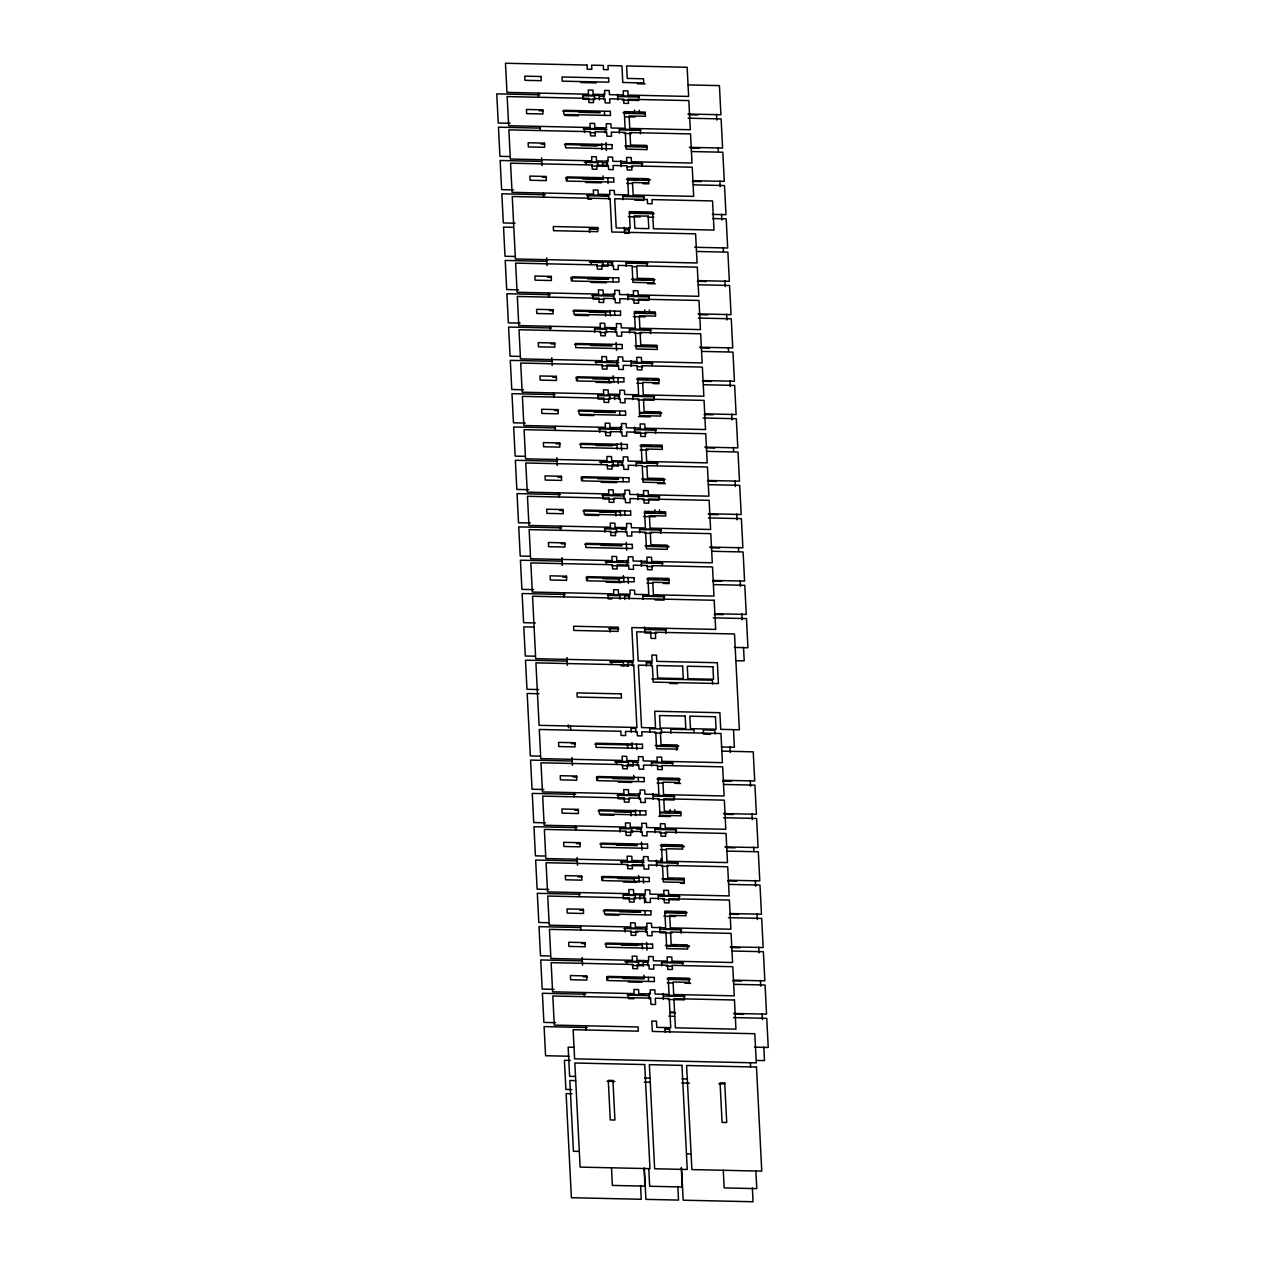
<?xml version="1.0" encoding="UTF-8"?>
<svg xmlns="http://www.w3.org/2000/svg" width="1265" height="1265" viewBox="0 0 1265 1265"><rect width="100%" height="100%" fill="white"/><g stroke="black" fill="none" stroke-linecap="round" stroke-linejoin="round"><path stroke-width="1.5" d="M580.746 82.525L596.368 82.873M637.26 83.775L645.087 83.949M688.128 84.913L719.421 85.609L720.908 114.751L687.907 114.024M598.962 95.413L582.659 95.049L582.865 99.208L594.297 99.461M622.238 95.919L638.54 96.282L638.762 100.457L622.459 100.093M539.807 94.812L496.766 93.863L498.252 123.005L510.08 123.274M582.849 95.776L594.582 96.029L594.771 99.603M604.48 96.251L599.246 96.14L599.436 99.84M617.873 96.551L639.394 97.026M539.238 110.719L543.159 110.798M562.688 111.241L599.8 112.063M623.092 112.585L634.73 112.838L634.587 110.071M645.213 113.075L639.394 112.949L639.252 110.166M579.133 112.332L600.084 112.791M624.088 113.328L645.245 113.803M688.856 114.767L697.901 114.973M564.854 115.447L578.516 115.748M625.242 116.791L634.951 116.997M688.128 118.183L721.113 118.91L722.6 148.068L689.346 147.325M539.902 128.097L498.457 127.18L499.928 156.322L509.716 156.544M583.323 129.062L607.01 129.583M619.565 129.868L641.086 130.342M589.98 132.635L595.42 132.762M624.151 133.394L631.393 133.568M540.93 144.036L544.836 144.115M564.38 144.542L601.492 145.38M624.784 145.886L646.304 146.376M580.809 145.633L597.112 145.997M625.78 146.645L646.937 147.104M690.532 148.084L699.592 148.274M691.512 151.531L722.805 152.227L724.292 181.369L693.236 180.689M602.33 162.031L586.027 161.667L586.169 164.45M625.622 162.553L641.924 162.916L642.067 165.683M541.23 161.398L500.149 160.481L501.62 189.624L513.464 189.892M584.272 162.347L597.966 162.663L598.139 166.221M607.864 162.885L602.614 162.758L602.804 166.458M621.257 163.169L642.778 163.659M591.672 165.952L607.2 166.3L606.9 160.386M626.902 166.727L632.611 166.869M542.622 177.337L546.527 177.432M566.072 177.859L603.184 178.681L603.041 175.914M626.475 179.203L638.113 179.456M642.778 179.567L650.542 179.741M582.501 178.95L603.468 179.409M627.472 179.946L648.629 180.421M692.224 181.385L701.284 181.591M585.806 182.46L601.444 182.808M626.681 183.362L632.5 183.504M642.984 183.725L648.803 183.852M693.441 184.848L724.497 185.544L725.984 214.686L712.29 214.386M545.262 194.763L501.841 193.798L503.312 222.94L515.061 223.209M586.707 195.68L608.418 196.17M622.949 196.486L644.47 196.96M591.561 199.222L587.94 199.143L587.719 194.984L608.686 195.442L608.876 199.396M634.777 200.186L643.838 200.392L643.616 196.217L622.665 195.759L622.854 199.696M630.112 212.552L653.594 213.073M629.164 213.263L654.163 213.817M628.373 216.679L640.106 216.932M647.933 217.106L653.799 217.248M712.495 218.545L726.189 218.845L727.675 248.003L694.675 247.26M598.471 228.491L589.411 228.285L589.616 232.46M513.305 227.32L503.533 227.099L505.004 256.257L514.792 256.479M589.601 229.012L597.428 229.186M625.179 229.803L629.021 229.898M696.825 251.466L727.881 252.162L729.352 281.304L698.059 280.609M546.306 261.333L505.209 260.416L506.696 289.559L518.539 289.827M589.348 262.282L603.041 262.598L603.215 266.156M612.94 262.804L607.69 262.693L607.88 266.393M626.317 263.104L647.838 263.594M596.748 265.887L607.611 266.124M632.721 266.678L636.342 266.773M547.698 277.272L551.603 277.367M571.132 277.794L608.244 278.616M631.535 279.138L655.017 279.66M587.577 278.885L608.544 279.344M632.532 279.881L653.705 280.356M697.3 281.32L706.36 281.526M590.882 282.395L606.504 282.743M647.395 283.645L655.223 283.819M698.264 284.783L729.573 285.479L731.043 314.621L698.059 313.894M609.097 295.283L592.795 294.919L593 299.078L604.433 299.331M632.389 295.789L648.692 296.152L648.898 300.311L632.595 299.963M550.322 294.698L506.901 293.733L508.388 322.875L520.121 323.144M591.783 295.615L613.493 296.105M628.009 296.421L649.53 296.895M549.389 310.589L553.295 310.668M572.824 311.111L609.936 311.933M635.172 312.487L644.881 312.708L644.739 309.925M655.349 312.945L649.53 312.803L649.388 310.036M589.269 312.202L605.571 312.566L605.745 316.123M634.224 313.198L655.397 313.673M698.992 314.637L708.052 314.843M574.99 315.317L588.668 315.618M633.449 316.614L645.087 316.867M698.264 318.053L731.265 318.78L732.735 347.938L699.482 347.195M551.635 327.999L508.593 327.034L510.08 356.192L519.947 356.414M594.677 328.947L606.409 329.216L606.599 332.79M611.074 329.311L616.308 329.438M629.701 329.738L651.222 330.212M600.132 332.505L605.555 332.632M634.287 333.264L641.529 333.422M551.081 343.89L554.987 343.985M574.516 344.412L611.628 345.25M634.919 345.756L656.44 346.231M590.961 345.503L611.912 345.978M635.916 346.499L657.088 346.974M700.683 347.938L709.744 348.144M701.648 351.401L732.957 352.097L734.427 381.239L703.372 380.559M612.481 361.901L596.179 361.537L596.321 364.304M635.773 362.423L652.076 362.77L652.218 365.553M551.73 361.268L510.285 360.351L511.772 389.493L523.504 389.762M595.151 362.233L618.838 362.77M631.393 363.039L652.914 363.514M601.824 365.822L617.352 366.17L617.051 360.24M637.038 366.597L642.747 366.724M552.773 377.207L556.679 377.302M576.207 377.729L613.319 378.551L613.177 375.784M636.611 379.073L648.249 379.326M652.914 379.437L658.733 379.563M592.653 378.82L608.955 379.184L609.129 382.757M637.607 379.816L658.765 380.291M702.375 381.255L711.42 381.461M595.957 382.33L611.58 382.678M636.817 383.232L642.652 383.358M653.12 383.595L658.954 383.722M703.593 384.718L734.649 385.414L736.119 414.556L704.811 413.861M555.019 394.617L511.977 393.668L513.464 422.81L525.291 423.079M598.06 395.581L609.793 395.834L609.983 399.408M619.692 396.056L614.458 395.945L614.648 399.645M633.085 396.356L654.606 396.831M608.939 399.25L598.076 399.013L597.871 394.854L618.822 395.312L619.028 399.25M637.671 399.898L653.973 400.246L653.752 396.087L632.8 395.629L633.006 399.566M554.465 410.524L558.371 410.603M577.899 411.046L615.011 411.868M640.264 412.422L661.785 412.912M594.344 412.137L615.296 412.596M639.299 413.133L660.457 413.592M704.067 414.572L713.112 414.762M580.066 415.252L593.744 415.553M638.509 416.549L650.257 416.802M703.071 417.988L736.325 418.715L737.811 447.873L704.811 447.13M615.849 428.519L599.547 428.155L599.768 432.33M639.141 429.041L655.444 429.404L655.665 433.563M555.114 427.902L513.669 426.969L515.14 456.127L524.928 456.333M598.535 428.867L622.222 429.388M634.777 429.673L656.298 430.147M605.192 432.44L611.201 432.583M646.605 433.357L634.698 433.104L634.398 427.175M556.141 443.825L560.047 443.92M579.591 444.347L616.703 445.169M639.995 445.691L651.633 445.96M656.298 446.055L662.117 446.181M596.021 445.438L612.339 445.802M640.991 446.434L662.148 446.909M705.744 447.873L714.804 448.079M640.201 449.866L647.965 450.024M706.961 451.336L738.017 452.032L739.503 481.174L708.194 480.479M556.442 461.203L515.361 460.286L516.832 489.428L528.675 489.697M599.484 462.152L613.177 462.452L613.351 466.026M623.076 462.674L617.842 462.563L618.016 466.263M636.469 462.974L657.99 463.449M606.884 465.757L617.763 465.994M642.857 466.548L646.478 466.627M557.833 477.142L561.739 477.221M581.283 477.664L618.395 478.486M641.687 479.008L665.153 479.53M597.712 478.755L618.68 479.214M642.683 479.751L663.84 480.226M707.435 481.19L716.496 481.396M601.017 482.265L616.656 482.613M657.547 483.515L665.374 483.689M708.416 484.653L739.709 485.349L741.195 514.491L708.194 513.764M619.233 495.137L602.931 494.789L603.152 498.948L614.584 499.201M642.525 495.659L658.828 496.022L659.049 500.181L642.747 499.817M560.474 494.568L517.053 493.603L518.524 522.745L530.272 522.998M601.919 495.485L623.629 495.959M638.161 496.291L659.682 496.766M559.525 510.459L563.431 510.538M582.975 510.981L620.087 511.803M645.308 512.357L655.017 512.578L654.875 509.795M665.501 512.815L659.682 512.673L659.539 509.906M599.404 512.056L615.707 512.42L615.897 515.994M644.375 513.068L665.532 513.527M709.127 514.507L718.188 514.697M585.126 515.187L598.804 515.488M643.585 516.484L655.223 516.737M708.4 517.923L741.401 518.65L742.887 547.808L709.618 547.065M561.771 527.869L518.745 526.904L520.215 556.062L530.082 556.268M604.812 528.817L616.561 529.086L616.735 532.644M621.21 529.181L626.46 529.308M639.853 529.592L661.374 530.082M610.268 532.375L615.707 532.502M644.423 533.134L651.681 533.292M561.217 543.76L565.123 543.855M584.651 544.282L621.779 545.104M645.055 545.626L668.537 546.148M601.096 545.373L622.064 545.847M646.051 546.369L669.153 546.891M710.819 547.808L719.88 548.014M711.784 551.271L743.093 551.967L744.579 581.109L713.523 580.429M622.617 561.771L606.315 561.407L606.457 564.174M645.909 562.277L662.212 562.64L662.354 565.423M561.881 561.138L520.421 560.221L521.907 589.364L533.64 589.632M605.303 562.103L628.99 562.625M641.545 562.909L663.05 563.384M611.96 565.692L627.487 566.04L627.187 560.11M647.174 566.467L652.898 566.593M562.909 577.077L566.815 577.156M586.343 577.599L623.455 578.421L623.329 575.638M646.747 578.943L658.401 579.196M663.05 579.307L668.885 579.433M602.788 578.69L619.091 579.054L619.281 582.612M647.743 579.686L668.916 580.161M712.511 581.125L721.572 581.331M606.093 582.2L621.716 582.548M646.968 583.102L652.787 583.228M663.271 583.465L669.09 583.592M713.729 584.588L744.785 585.284L746.255 614.426L714.962 613.731M565.155 594.487L522.113 593.538L523.599 622.68L535.443 622.949M608.196 595.451L619.945 595.704L620.119 599.278M629.828 595.926L624.594 595.815L624.784 599.515M643.221 596.226L664.742 596.701M611.833 598.962L608.212 598.883L608.006 594.708L628.974 595.183L629.164 599.12M655.049 599.926L664.109 600.116L663.904 595.957L642.936 595.499L643.142 599.436M714.203 614.442L723.264 614.632M713.207 617.842L746.476 618.585L747.947 647.743L734.364 647.427M618.759 628.231L609.698 628.025L609.904 632.184M649.293 628.911L665.596 629.274L665.801 633.433M533.672 627.061L523.805 626.839L525.291 655.997L535.063 656.203M608.686 628.721L618.553 628.942M644.913 629.527L666.434 630.017M656.741 633.227L644.834 632.974L644.549 627.045M736.388 660.678L744.215 660.852L743.52 647.253M566.578 661.073L525.497 660.156L526.983 689.298L538.716 689.567M609.619 662.022L623.313 662.322L623.519 666.212M633.212 662.544L627.978 662.433L628.167 666.323M646.605 662.844L652.408 662.971M620.656 665.706L627.899 665.864M651.823 678.878L712.385 680.222L712.574 684.001M669.77 683.432L677.661 683.606M538.922 693.726L527.189 693.473L530.351 755.917L540.139 756.138M654.574 733.004L661.563 733.162L661.342 728.988L649.704 728.735L649.894 732.577M710.471 734.253L703.482 734.095L703.261 729.921L714.915 730.19L715.105 733.89M571.353 743.63L575.259 743.725M594.803 744.152L631.915 744.974M655.207 745.496L678.846 746.018M721.35 746.967L734.396 747.251L733.494 729.668M656.741 746.255L676.459 746.698L676.633 750.256M722.173 751.141L753.228 751.837L754.715 780.979L723.406 780.284M571.654 761.008L530.573 760.091L532.043 789.234L543.887 789.502M614.695 761.957L628.389 762.257L628.563 765.831M638.287 762.479L633.053 762.368L633.227 766.068M651.681 762.779L673.201 763.254M622.095 765.562L632.974 765.799M658.069 766.353L661.69 766.432M573.045 776.947L576.951 777.026M596.495 777.469L633.607 778.291M656.899 778.813L680.364 779.335M612.924 778.56L633.892 779.019L633.702 775.318M657.895 779.556L679.052 780.031M722.647 780.995L731.708 781.201M618.19 782.102L631.868 782.418M657.104 782.972L662.971 783.098M674.719 783.367L680.586 783.494M723.627 784.442L754.92 785.138L756.407 814.296L723.406 813.553M634.445 794.942L618.142 794.578L618.364 798.753L629.796 799.006M657.737 795.464L674.039 795.827L674.261 799.986L657.958 799.622M575.686 794.357L532.265 793.392L533.735 822.55L545.484 822.803M617.13 795.29L638.841 795.764M653.372 796.096L674.893 796.571M574.737 810.248L578.643 810.343M598.187 810.77L635.299 811.608M660.52 812.162L670.229 812.383L670.086 809.6M680.712 812.604L674.893 812.478L674.751 809.711M614.616 811.861L630.919 812.225L631.109 815.798M659.587 812.857L680.744 813.332M724.339 814.296L733.4 814.502M600.353 814.976L614.015 815.293M658.796 816.289L670.434 816.542M723.627 817.728L756.612 818.455L758.099 847.597L724.829 846.87M576.998 827.674L533.957 826.709L535.427 855.852L545.294 856.073M620.024 828.622L631.773 828.891L631.947 832.449M636.422 828.986L641.671 829.097M655.064 829.397L676.585 829.887M625.479 832.18L632.721 832.338M659.634 832.939L666.892 833.097M576.429 843.565L580.335 843.66M599.879 844.087L636.991 844.909M660.283 845.431L683.748 845.953M616.308 845.178L637.275 845.637M661.279 846.174L684.365 846.696M726.031 847.613L735.091 847.819M660.488 849.59L666.355 849.732M726.995 851.076L758.304 851.772L759.791 880.914L728.735 880.219M637.829 861.576L621.526 861.212L621.668 863.979M577.093 860.943L535.648 860.026L537.119 889.169L548.852 889.437M620.514 861.908L644.201 862.43M656.756 862.714L678.261 863.189M627.171 865.497L642.699 865.829L642.399 859.915M661.326 866.256L668.11 866.399M578.121 876.882L582.026 876.961M601.555 877.404L638.683 878.226L638.54 875.443M661.959 878.748L673.613 879.001M678.261 879.096L684.096 879.238M618 878.495L634.303 878.859L634.492 882.417M662.955 879.491L684.128 879.966M727.723 880.93L736.783 881.136M623.266 882.037L636.928 882.337M680.428 883.318L684.302 883.397M728.94 884.393L759.996 885.073L761.467 914.231L730.174 913.536M580.366 894.292L537.325 893.327L538.811 922.485L548.678 922.707M623.408 895.24L635.157 895.509L635.33 899.083M645.055 895.731L639.805 895.604L639.995 899.304M658.433 896.031L679.953 896.506M634.303 898.925L623.424 898.688L623.218 894.513L644.185 894.988L644.581 902.878M663.018 899.557L679.321 899.921L679.115 895.762L658.148 895.288L658.353 899.241M579.813 910.183L583.718 910.278M603.247 910.705L640.359 911.543M665.611 912.097L687.132 912.571M619.692 911.796L640.659 912.271M664.647 912.792L685.82 913.267M729.415 914.231L738.475 914.437M605.413 914.911L619.091 915.227M663.872 916.224L675.605 916.477M728.434 917.647L761.688 918.39L763.159 947.532L730.174 946.805M641.213 928.194L624.91 927.83L625.116 931.989M664.505 928.716L680.807 929.063L681.013 933.238M580.477 927.561L539.017 926.644L540.503 955.787L550.275 956.008M623.898 928.526L647.569 929.063M660.124 929.332L681.645 929.807M630.555 932.115L637.797 932.273M671.952 933.032L660.061 932.764L659.761 926.85M581.505 943.5L585.41 943.595M604.939 944.022L642.051 944.844M665.343 945.366L676.996 945.619M681.645 945.73L689.409 945.904M621.384 945.113L637.687 945.477M666.339 946.109L689.425 946.631M731.107 947.548L740.167 947.754M732.324 951.011L763.38 951.707L764.851 980.849L733.558 980.154M581.789 960.862L540.708 959.961L542.195 989.104L554.038 989.372M624.831 961.827L638.525 962.127L638.714 965.701M648.423 962.349L643.189 962.238L643.379 965.938M661.816 962.649L683.337 963.124M632.247 965.432L643.11 965.669M666.402 966.191L671.841 966.302M583.197 976.817L587.102 976.896M606.631 977.339L643.743 978.161M667.034 978.683L690.516 979.205M623.076 978.43L644.027 978.889L643.838 975.189M668.031 979.426L689.188 979.885M732.799 980.865L741.843 981.055M628.326 981.972L642.003 982.273M667.24 982.842L673.122 982.968M684.855 983.237L690.722 983.364M733.763 984.312L765.072 985.008L766.543 1014.166L733.558 1013.423M644.597 994.812L628.294 994.448L628.499 998.623L633.939 998.733M667.888 995.334L684.191 995.697L684.397 999.856L668.094 999.492M585.822 994.227L542.4 993.262L543.887 1022.42L555.62 1022.673M627.266 995.16L648.977 995.634M663.508 995.966L685.029 996.44M670.671 1012.032L674.545 1012.111M669.723 1012.727L675.494 1012.854M734.491 1014.166L743.535 1014.372M668.932 1016.159L674.814 1016.285M733.494 1017.582L766.748 1018.325L768.235 1047.467L754.541 1047.167M587.134 1027.528L544.092 1026.579L545.579 1055.722L569.044 1056.243M665.2 1029.267L669.106 1029.362M573.994 1047.309L568.159 1047.183L569.63 1076.325L575.449 1076.468M756.739 1060.418L764.503 1060.592L763.807 1046.993M570.325 1060.434L564.411 1060.307L565.898 1089.45L571.812 1089.576M644.628 1078.001L650.21 1078.128M681.882 1078.824L687.48 1078.95M575.67 1080.626L569.835 1080.5L573.44 1151.277L579.18 1151.419M607.105 1081.322L614.869 1081.496M644.375 1082.16L650.194 1082.287M681.629 1082.982L689.393 1083.156M718.899 1083.805L724.719 1083.931M571.922 1093.751L566.103 1093.608L571.385 1197.718L641.26 1199.267L640.564 1185.511M687.148 1153.806L690.975 1153.901M716.48 114.277L716.781 120.096M718.172 147.578L718.362 151.468M719.864 180.895L720.164 186.73M721.556 214.212L721.841 220.031M723.248 247.513L723.438 251.403M724.94 280.83L725.225 286.649M726.616 314.131L726.916 319.966M728.308 347.448L728.514 351.338M730 380.765L730.3 386.584M731.692 414.066L731.992 419.901M733.384 447.383L733.574 451.273M735.076 480.7L735.376 486.519M736.768 514.001L737.052 519.836M738.46 547.318L738.649 551.208M740.151 580.635L740.436 586.454M741.828 613.936L742.128 619.771M750.287 780.505L750.588 786.324M751.979 813.806L752.264 819.641M753.671 847.123L753.861 851.013M755.363 880.424L755.648 886.259M757.039 913.741L757.34 919.576M758.731 947.058L759.032 952.877M760.423 980.359L760.724 986.194M762.115 1013.676L762.416 1019.511M750.398 1062.885L750.604 1066.774M755.885 1170.947L756.786 1188.626L724.181 1187.914L723.28 1170.236M729.952 746.698L730.253 752.564M752.359 1188.009L753.055 1201.75L683.179 1200.2L681.582 1168.765M694.09 732.498L693.947 729.715L670.656 729.209L670.877 733.368M640.454 133.758L640.232 129.599L619.281 129.125L619.471 133.078M647.142 265.618L647 262.851L626.033 262.377L626.238 266.33M650.59 333.628L650.384 329.469L629.417 328.995L629.622 332.948M657.278 465.488L657.136 462.705L636.184 462.247L636.374 466.184M660.725 533.498L660.52 529.339L639.552 528.865L639.758 532.818M672.49 765.293L672.347 762.51L651.396 762.052L651.586 765.989M675.937 833.303L675.731 829.144L654.764 828.67L654.97 832.623M677.566 865.228L677.423 862.445L661.121 862.082L660.947 858.524M682.641 965.163L682.499 962.38L661.532 961.922L661.737 965.859M681.266 1167.326L682.262 1186.981L649.657 1186.254L648.755 1168.575M677.819 1186.349L678.514 1200.09L645.909 1199.362L644.328 1167.943M628.942 227.779L629.211 233.329L624.562 233.234L624.262 227.32M651.159 665.912L650.985 662.212L646.32 662.117L646.526 666.054M669.754 1032.351L669.565 1028.651L664.916 1028.54L665.358 1032.398M617.51 94.432L617.794 99.982M620.878 160.687L621.178 166.601M627.646 293.939L627.946 299.852M631.014 360.557L631.314 366.471M637.781 493.809L638.082 499.722M641.165 560.427L641.466 566.341M652.993 793.614L653.293 799.527M656.377 860.232L656.677 866.145M663.129 993.468L663.429 999.397M603.547 94.116L603.816 99.682M604.433 111.573L604.607 115.147M605.508 132.762L605.303 128.824L584.335 128.35L584.557 132.525M605.998 142.629L606.409 150.519M607.785 177.748L608.086 183.552M612.26 266.014L612.07 262.061L591.103 261.602L591.245 264.385M612.861 277.841L613.066 281.795M613.667 293.622L613.968 299.536M614.553 311L614.743 315.001M615.644 332.632L615.438 328.694L594.487 328.22L594.692 332.395M616.15 342.499L616.545 350.389M617.921 377.618L618.221 383.421M619.629 411.093L619.818 415.031M620.419 426.874L620.72 432.788M621.226 442.671L621.621 450.482M622.412 465.884L622.206 461.931L601.239 461.472L601.381 464.239M623.013 477.711L623.202 481.665M623.803 493.492L624.104 499.406M624.689 510.854L624.894 514.871M625.78 532.502L625.59 528.564L604.623 528.09L604.828 532.249M626.286 542.369L626.681 550.259M628.072 577.488L628.357 583.292M632.547 665.754L632.342 661.801L611.39 661.342L611.533 664.109M635.916 732.277L635.726 728.419L631.077 728.324L631.251 732.024M636.501 743.804L636.801 749.56M637.623 765.689L637.418 761.736L616.45 761.277L616.593 764.044M638.224 777.516L638.414 781.454M639.015 793.297L639.315 799.211M639.9 810.659L640.106 814.676M640.991 832.307L640.802 828.354L619.834 827.895L620.056 832.054M641.497 842.174L641.893 850.064M643.284 877.293L643.569 883.081M644.976 910.768L645.182 914.706M645.783 926.549L646.083 932.463M646.589 942.346L646.984 950.157M647.759 965.543L647.553 961.606L626.602 961.147L626.744 963.914M648.36 977.386L648.566 981.324M649.166 993.167L649.467 999.081M601.666 143.799L601.934 149.349M610.11 310.352L610.394 315.902M613.493 376.97L613.778 382.52M616.877 443.588L617.146 449.138M620.245 510.222L620.53 515.772M623.629 576.84L623.914 582.39M632.041 742.587L632.342 748.437M635.457 810.011L635.742 815.577M638.841 876.645L639.125 882.195M642.225 943.263L642.509 948.813M627.487 744.437L627.677 748.342M644.091 1168.465L644.992 1186.143L612.386 1185.416L611.485 1167.753M566.135 177.4L566.325 180.974M571.211 277.335L571.401 280.909M576.287 377.27L576.461 380.828M581.362 477.205L581.536 480.763M586.422 577.14L586.612 580.698M596.574 777.01L596.748 780.568M601.634 876.93L601.824 880.503M606.71 976.865L606.884 980.438M538.352 93.231L538.558 97.12M540.044 126.547L540.25 130.422M541.641 157.904L542.037 165.683M543.428 193.166L543.634 197.055M546.717 257.839L547.113 265.618M548.504 293.101L548.694 296.99M550.196 326.402L550.386 330.291M551.777 357.774L552.173 365.553M553.564 393.036L553.77 396.91M555.256 426.337L555.462 430.226M556.853 457.709L557.248 465.488M558.64 492.971L558.845 496.845M560.332 526.272L560.522 530.161M561.929 557.644L562.324 565.423M563.716 592.905L563.905 596.78M566.989 657.579L567.384 665.358M570.468 726.142L570.673 730.032M572.065 757.514L572.46 765.293M573.851 792.76L574.057 796.65M575.543 826.077L575.733 829.966M577.14 857.449L577.536 865.213M578.927 892.695L579.117 896.585M580.619 926.012L580.809 929.902M582.2 957.384L582.596 965.148M583.987 992.63L584.193 996.52M585.679 1025.947L585.885 1029.836M568.333 724.877L568.475 727.66M587.007 65.068L505.478 63.25L506.965 92.392L588.478 94.211L588.272 90.052L592.921 90.147L593.143 94.306L604.781 94.575L604.575 90.4L609.224 90.511L609.445 94.669L623.408 94.986L623.202 90.827L627.867 90.922L628.072 95.081L688.634 96.44L687.148 67.282L626.586 65.938L627.234 78.43L643.537 78.794L643.743 82.952L622.775 82.494L621.937 65.843L607.959 65.527L608.18 69.686L603.516 69.591L603.31 65.416L591.656 65.163L591.862 69.322L587.213 69.227L587.007 65.068M541.056 76.517L524.754 76.153L524.959 80.328L541.262 80.675L541.056 76.517M608.591 78.019L562.008 76.991L562.229 81.15L608.813 82.178L608.591 78.019M588.684 98.37L507.17 96.567L508.657 125.709L590.17 127.528L589.964 123.353L594.613 123.464L594.835 127.623L606.473 127.876L606.267 123.717L610.916 123.828L611.137 127.986L625.1 128.303L624.262 111.636L645.213 112.111L645.435 116.269L629.132 115.906L629.764 128.398L690.311 129.742L688.84 100.599L628.278 99.255L628.499 103.414L623.835 103.319L623.629 99.144L609.651 98.844L609.856 103.003L605.208 102.892L604.986 98.733L593.348 98.48L593.554 102.639L588.905 102.544L588.684 98.37M542.748 109.834L526.446 109.47L526.651 113.629L542.954 113.992L542.748 109.834M610.283 111.336L563.7 110.292L563.921 114.467L610.489 115.495L610.283 111.336M590.375 131.686L508.862 129.868L510.348 159.026L591.862 160.829L591.656 156.67L596.305 156.765L596.511 160.94L608.165 161.193L607.959 157.034L612.608 157.129L612.813 161.303L626.792 161.604L626.586 157.445L631.235 157.54L631.456 161.714L692.002 163.059L690.532 133.916L629.97 132.556L630.603 145.048L646.905 145.412L647.127 149.586L626.159 149.112L625.321 132.461L611.343 132.145L611.548 136.32L606.9 136.209L606.678 132.05L595.04 131.781L595.246 135.956L590.597 135.845L590.375 131.686M544.44 143.135L528.138 142.771L528.343 146.946L544.646 147.309L544.44 143.135M611.975 144.637L565.392 143.609L565.613 147.768L612.181 148.811L611.975 144.637M592.067 164.988L510.554 163.185L512.04 192.327L593.554 194.146L593.332 189.971L597.997 190.082L598.203 194.241L609.856 194.51L609.635 190.335L614.3 190.446L614.505 194.604L628.484 194.921L627.646 178.27L648.597 178.729L648.818 182.887L632.516 182.524L633.148 195.016L693.694 196.375L692.224 167.217L631.662 165.873L631.883 170.032L627.219 169.937L627.013 165.778L613.035 165.462L613.24 169.621L608.591 169.526L608.37 165.351L596.732 165.098L596.938 169.257L592.289 169.162L592.067 164.988M546.132 176.452L529.829 176.088L530.035 180.247L546.338 180.61L546.132 176.452M613.667 177.954L567.084 176.91L567.289 181.085L613.873 182.113L613.667 177.954M610.062 198.668L512.246 196.502L515.408 258.961L697.078 262.993L695.592 233.835L611.754 231.985L610.062 198.668M647.332 199.49L614.727 198.779L616.197 227.921L630.176 228.238L629.337 211.571L652.614 212.093L653.467 228.744L714.013 230.088L712.543 200.945L651.981 199.601L652.202 203.76L647.538 203.665L647.332 199.49M648.17 216.157L634.192 215.841L634.84 228.333L648.803 228.649L648.17 216.157M597.57 227.51L553.311 226.53L553.532 230.689L597.776 231.669L597.57 227.51M597.143 264.923L515.63 263.12L517.1 292.262L598.614 294.081L598.408 289.906L603.073 290.017L603.279 294.176L614.917 294.445L614.711 290.27L619.376 290.381L619.581 294.539L633.559 294.856L633.338 290.681L638.003 290.792L638.208 294.951L698.77 296.295L697.284 267.152L636.738 265.808L637.37 278.3L653.673 278.664L653.879 282.822L632.927 282.364L632.073 265.713L618.111 265.397L618.316 269.556L613.651 269.461L613.446 265.286L601.792 265.033L602.014 269.192L597.349 269.097L597.143 264.923M551.192 276.387L534.889 276.023L535.111 280.182L551.414 280.545L551.192 276.387M618.743 277.889L572.159 276.845L572.365 281.02L618.949 282.048L618.743 277.889M598.835 298.24L517.322 296.437L518.792 325.579L600.306 327.382L600.1 323.223L604.765 323.334L604.97 327.493L616.608 327.746L616.403 323.587L621.068 323.698L621.273 327.856L635.251 328.157L634.398 311.506L655.365 311.981L655.57 316.139L639.268 315.776L639.9 328.267L700.462 329.612L698.976 300.469L638.43 299.125L638.635 303.284L633.971 303.173L633.765 299.014L619.787 298.714L620.008 302.873L615.343 302.762L615.138 298.603L603.484 298.35L603.705 302.509L599.041 302.398L598.835 298.24M552.884 309.704L536.581 309.34L536.787 313.499L553.09 313.862L552.884 309.704M620.419 311.206L573.851 310.162L574.057 314.321L620.641 315.365L620.419 311.206M600.527 331.557L519.014 329.738L520.484 358.881L601.998 360.699L601.792 356.54L606.441 356.635L606.662 360.81L618.3 361.063L618.095 356.904L622.744 356.999L622.965 361.158L636.943 361.474L636.722 357.315L641.387 357.41L641.592 361.584L702.154 362.929L700.668 333.77L640.122 332.426L640.754 344.918L657.057 345.282L657.262 349.456L636.295 348.982L635.457 332.331L621.479 332.015L621.7 336.19L617.035 336.079L616.83 331.92L605.176 331.651L605.397 335.826L600.733 335.715L600.527 331.557M554.576 343.005L538.273 342.641L538.479 346.816L554.782 347.179L554.576 343.005M622.111 344.507L575.543 343.479L575.749 347.638L622.333 348.666L622.111 344.507M602.219 364.858L520.69 363.055L522.176 392.197L603.69 394.016L603.484 389.841L608.133 389.952L608.354 394.111L619.992 394.38L619.787 390.205L624.436 390.316L624.657 394.474L638.619 394.791L637.781 378.124L658.749 378.599L658.954 382.757L642.652 382.394L643.284 394.886L703.846 396.23L702.36 367.087L641.798 365.743L642.019 369.902L637.354 369.807L637.149 365.632L623.171 365.332L623.392 369.491L618.727 369.396L618.522 365.221L606.868 364.968L607.089 369.127L602.425 369.032L602.219 364.858M556.268 376.322L539.965 375.958L540.171 380.117L556.474 380.48L556.268 376.322M623.803 377.824L577.22 376.78L577.441 380.955L624.024 381.983L623.803 377.824M603.895 398.175L522.382 396.356L523.868 425.514L605.382 427.317L605.176 423.158L609.825 423.269L610.046 427.428L621.684 427.681L621.479 423.522L626.128 423.617L626.349 427.791L640.311 428.092L640.106 423.933L644.77 424.044L644.976 428.203L705.522 429.547L704.052 400.404L643.49 399.06L644.122 411.552L660.425 411.916L660.646 416.074L639.679 415.6L638.841 398.949L624.863 398.633L625.068 402.808L620.419 402.697L620.198 398.538L608.56 398.285L608.765 402.444L604.117 402.333L603.895 398.175M557.96 409.639L541.657 409.275L541.863 413.434L558.165 413.797L557.96 409.639M625.495 411.125L578.911 410.097L579.133 414.256L625.716 415.299L625.495 411.125M605.587 431.492L524.074 429.673L525.56 458.816L607.074 460.634L606.868 456.475L611.517 456.57L611.722 460.745L623.376 460.998L623.171 456.839L627.82 456.934L628.025 461.093L642.003 461.409L641.165 444.758L662.117 445.217L662.338 449.391L646.036 449.028L646.668 461.519L707.214 462.864L705.744 433.705L645.182 432.361L645.403 436.536L640.738 436.425L640.533 432.266L626.555 431.95L626.76 436.109L622.111 436.014L621.89 431.855L610.252 431.586L610.457 435.761L605.808 435.65L605.587 431.492M559.652 442.94L543.349 442.576L543.555 446.751L559.857 447.114L559.652 442.94M627.187 444.442L580.603 443.414L580.825 447.573L627.393 448.601L627.187 444.442M607.279 464.793L525.766 462.99L527.252 492.132L608.765 493.951L608.544 489.776L613.209 489.887L613.414 494.046L625.068 494.315L624.847 490.14L629.511 490.251L629.717 494.409L643.695 494.726L643.49 490.551L648.139 490.662L648.36 494.821L708.906 496.165L707.435 467.022L646.874 465.678L647.506 478.17L663.809 478.534L664.03 482.692L643.063 482.234L642.225 465.567L628.246 465.267L628.452 469.426L623.803 469.331L623.582 465.156L611.944 464.903L612.149 469.062L607.5 468.967L607.279 464.793M561.344 476.257L545.041 475.893L545.247 480.052L561.549 480.415L561.344 476.257M628.879 477.759L582.295 476.715L582.517 480.89L629.084 481.918L628.879 477.759M608.971 498.11L527.458 496.291L528.944 525.449L610.457 527.252L610.236 523.093L614.901 523.188L615.106 527.363L626.76 527.616L626.539 523.457L631.203 523.552L631.409 527.726L645.387 528.027L644.549 511.376L665.501 511.835L665.722 516.009L649.419 515.646L650.052 528.138L710.598 529.482L709.127 500.339L648.566 498.995L648.771 503.154L644.122 503.043L643.901 498.884L629.938 498.568L630.144 502.743L625.495 502.632L625.274 498.473L613.636 498.22L613.841 502.379L609.192 502.268L608.971 498.11M563.02 509.558L546.717 509.21L546.939 513.369L563.241 513.732L563.02 509.558M630.571 511.06L583.987 510.032L584.193 514.191L630.776 515.235L630.571 511.06M610.663 531.427L529.149 529.608L530.62 558.75L612.149 560.569L611.928 556.41L616.593 556.505L616.798 560.664L628.452 560.933L628.231 556.758L632.895 556.869L633.101 561.028L647.079 561.344L646.874 557.185L651.522 557.28L651.728 561.454L712.29 562.798L710.803 533.64L650.257 532.296L650.89 544.788L667.193 545.152L667.398 549.31L646.447 548.852L645.593 532.201L631.63 531.885L631.836 536.044L627.171 535.949L626.966 531.79L615.328 531.521L615.533 535.68L610.869 535.585L610.663 531.427M564.712 542.875L548.409 542.511L548.63 546.686L564.933 547.033L564.712 542.875M632.263 544.377L585.679 543.349L585.885 547.508L632.468 548.536L632.263 544.377M612.355 564.728L530.841 562.925L532.312 592.067L613.825 593.886L613.62 589.711L618.285 589.822L618.49 593.981L630.128 594.234L629.923 590.075L634.587 590.186L634.793 594.344L648.771 594.661L647.917 577.994L668.885 578.469L669.09 582.627L652.787 582.264L653.42 594.756L713.982 596.1L712.495 566.957L651.949 565.613L652.155 569.772L647.506 569.677L647.285 565.502L633.322 565.202L633.528 569.361L628.863 569.25L628.658 565.091L617.02 564.838L617.225 568.997L612.56 568.902L612.355 564.728M566.404 576.192L550.101 575.828L550.322 579.987L566.625 580.35L566.404 576.192M633.955 577.694L587.371 576.65L587.577 580.825L634.16 581.853L633.955 577.694M714.187 600.274L532.533 596.226L535.696 658.686L633.512 660.868L631.82 627.551L715.674 629.417L714.187 600.274M617.858 627.234L573.598 626.254L573.82 630.429L618.063 631.409L617.858 627.234M650.669 632.136L636.69 631.82L638.177 660.962L652.155 661.279L651.839 655.033L656.488 655.144L656.804 661.374L717.366 662.734L718.409 683.543L653.199 682.104L652.361 665.437L638.382 665.137L641.561 727.596L655.523 727.897L654.685 711.246L719.896 712.701L720.734 729.352L739.377 729.763L734.506 633.986L655.333 632.231L655.649 638.477L650.985 638.382L650.669 632.136M633.733 665.026L535.901 662.86L539.08 725.319L636.896 727.486L633.733 665.026M682.641 666.117L657.025 665.548L657.658 678.04L683.274 678.609L682.641 666.117M712.907 666.782L687.29 666.212L687.923 678.704L713.555 679.273L712.907 666.782M621.226 693.868L576.982 692.888L577.188 697.047L621.447 698.027L621.226 693.868M685.171 716.085L659.555 715.516L660.188 728.007L685.804 728.577L685.171 716.085M715.452 716.749L689.836 716.18L690.469 728.672L716.085 729.241L715.452 716.749M620.799 731.281L539.285 729.478L540.772 758.62L622.285 760.439L622.08 756.264L626.728 756.375L626.95 760.534L638.588 760.803L638.382 756.628L643.031 756.739L643.253 760.898L657.215 761.214L657.009 757.055L661.658 757.15L661.88 761.309L722.426 762.668L720.955 733.51L660.393 732.166L661.026 744.658L677.328 745.022L677.55 749.18L656.582 748.722L655.744 732.071L641.766 731.755L641.972 735.914L637.323 735.819L637.101 731.644L625.463 731.391L625.669 735.55L621.02 735.455L620.799 731.281M574.863 742.745L558.561 742.381L558.766 746.54L575.069 746.903L574.863 742.745M642.399 744.247L595.815 743.203L596.036 747.378L642.604 748.406L642.399 744.247M622.491 764.598L540.977 762.795L542.464 791.937L623.977 793.74L623.756 789.581L628.42 789.692L628.626 793.851L640.28 794.104L640.058 789.945L644.723 790.056L644.929 794.214L658.907 794.531L658.069 777.864L679.02 778.339L679.242 782.497L662.939 782.134L663.572 794.626L724.118 795.97L722.647 766.827L662.085 765.483L662.307 769.642L657.642 769.547L657.436 765.372L643.458 765.072L643.664 769.231L639.015 769.12L638.793 764.961L627.155 764.708L627.361 768.867L622.712 768.756L622.491 764.598M576.555 776.062L560.253 775.698L560.458 779.857L576.761 780.22L576.555 776.062M644.091 777.564L597.507 776.52L597.728 780.679L644.296 781.723L644.091 777.564M624.183 797.915L542.669 796.096L544.156 825.254L625.669 827.057L625.448 822.898L630.112 822.993L630.318 827.168L641.972 827.421L641.75 823.262L646.415 823.357L646.621 827.531L660.599 827.832L660.393 823.673L665.042 823.768L665.264 827.943L725.81 829.287L724.339 800.144L663.777 798.784L664.41 811.276L680.712 811.64L680.934 815.814L659.966 815.34L659.128 798.689L645.15 798.373L645.356 802.548L640.707 802.437L640.485 798.278L628.847 798.009L629.053 802.184L624.404 802.073L624.183 797.915M578.231 809.363L561.929 808.999L562.15 813.174L578.453 813.537L578.231 809.363M645.783 810.865L599.199 809.837L599.404 813.996L645.988 815.04L645.783 810.865M625.875 831.216L544.361 829.413L545.832 858.556L627.361 860.374L627.14 856.199L631.804 856.31L632.01 860.469L643.664 860.738L643.442 856.563L648.107 856.674L648.312 860.832L662.291 861.149L661.437 844.498L682.404 844.957L682.61 849.115L666.307 848.752L666.955 861.244L727.501 862.588L726.031 833.445L665.469 832.101L665.675 836.26L661.026 836.165L660.804 832.006L646.842 831.69L647.048 835.849L642.383 835.754L642.177 831.579L630.539 831.326L630.745 835.485L626.08 835.39L625.875 831.216M579.923 842.68L563.621 842.316L563.842 846.475L580.145 846.838L579.923 842.68M647.474 844.182L600.891 843.138L601.096 847.313L647.68 848.341L647.474 844.182M627.567 864.533L546.053 862.73L547.524 891.872L629.037 893.675L628.832 889.516L633.496 889.627L633.702 893.786L645.356 894.039L645.134 889.88L649.799 889.991L650.004 894.149L663.983 894.45L663.761 890.291L668.426 890.402L668.632 894.561L729.193 895.905L727.707 866.762L667.161 865.418L667.793 877.91L684.096 878.274L684.302 882.432L663.35 881.958L662.496 865.307L648.534 865.007L648.739 869.166L644.075 869.055L643.869 864.896L632.231 864.643L632.437 868.802L627.772 868.691L627.567 864.533M581.615 875.997L565.313 875.633L565.534 879.792L581.837 880.155L581.615 875.997M649.166 877.499L602.583 876.455L602.788 880.614L649.372 881.658L649.166 877.499M629.258 897.85L547.745 896.031L549.216 925.189L630.729 926.992L630.523 922.833L635.188 922.928L635.394 927.103L647.032 927.356L646.826 923.197L651.491 923.292L651.696 927.451L665.675 927.767L664.821 911.116L685.788 911.575L685.994 915.749L669.691 915.386L670.324 927.877L730.885 929.222L729.399 900.063L668.853 898.719L669.058 902.894L664.41 902.783L664.188 898.624L650.21 898.308L650.431 902.483L645.767 902.372L645.561 898.213L633.907 897.944L634.129 902.119L629.464 902.008L629.258 897.85M583.307 909.298L567.005 908.934L567.226 913.109L583.529 913.472L583.307 909.298M650.858 910.8L604.275 909.772L604.48 913.931L651.064 914.975L650.858 910.8M630.95 931.151L549.437 929.348L550.908 958.49L632.421 960.309L632.215 956.134L636.864 956.245L637.086 960.404L648.724 960.673L648.518 956.498L653.183 956.609L653.388 960.768L667.367 961.084L667.145 956.909L671.81 957.02L672.015 961.179L732.577 962.523L731.091 933.38L670.545 932.036L671.177 944.528L687.48 944.892L687.686 949.05L666.734 948.592L665.88 931.926L651.902 931.625L652.123 935.784L647.459 935.689L647.253 931.514L635.599 931.261L635.821 935.42L631.156 935.325L630.95 931.151M584.999 942.615L568.697 942.251L568.902 946.41L585.205 946.773L584.999 942.615M652.534 944.117L605.967 943.073L606.172 947.248L652.756 948.276L652.534 944.117M632.642 964.468L551.129 962.649L552.599 991.807L634.113 993.61L633.907 989.451L638.556 989.562L638.778 993.721L650.416 993.974L650.21 989.815L654.859 989.91L655.08 994.084L669.058 994.385L668.205 977.734L689.172 978.209L689.378 982.367L673.075 982.004L673.707 994.496L734.269 995.84L732.783 966.697L672.237 965.353L672.442 969.512L667.778 969.401L667.572 965.242L653.594 964.926L653.815 969.101L649.151 968.99L648.945 964.831L637.291 964.578L637.513 968.737L632.848 968.626L632.642 964.468M586.691 975.932L570.389 975.568L570.594 979.727L586.897 980.09L586.691 975.932M654.226 977.418L607.659 976.39L607.864 980.549L654.448 981.593L654.226 977.418M650.637 998.148L552.805 995.966L554.291 1025.109L638.129 1026.974L638.351 1031.149L573.14 1029.694L574.61 1058.837L756.28 1062.885L754.794 1033.726L652.313 1031.449L651.791 1021.045L656.456 1021.14L656.772 1027.386L670.735 1027.702L669.264 998.559L655.286 998.243L655.602 1004.489L650.953 1004.394L650.637 998.148M734.475 999.998L673.913 998.654L675.399 1027.812L735.945 1029.157L734.475 999.998M644.691 1064.561L574.832 1063.011L580.113 1167.105L649.973 1168.654L644.691 1064.561M681.962 1065.383L649.356 1064.656L654.638 1168.765L687.243 1169.477L681.962 1065.383M756.486 1067.043L686.61 1065.494L691.892 1169.587L761.767 1171.137L756.486 1067.043M612.94 1080.484L608.275 1080.389L610.283 1119.936L614.948 1120.047L612.94 1080.484M724.719 1082.966L720.07 1082.872L722.078 1122.419L726.727 1122.529L724.719 1082.966"/></g></svg>
